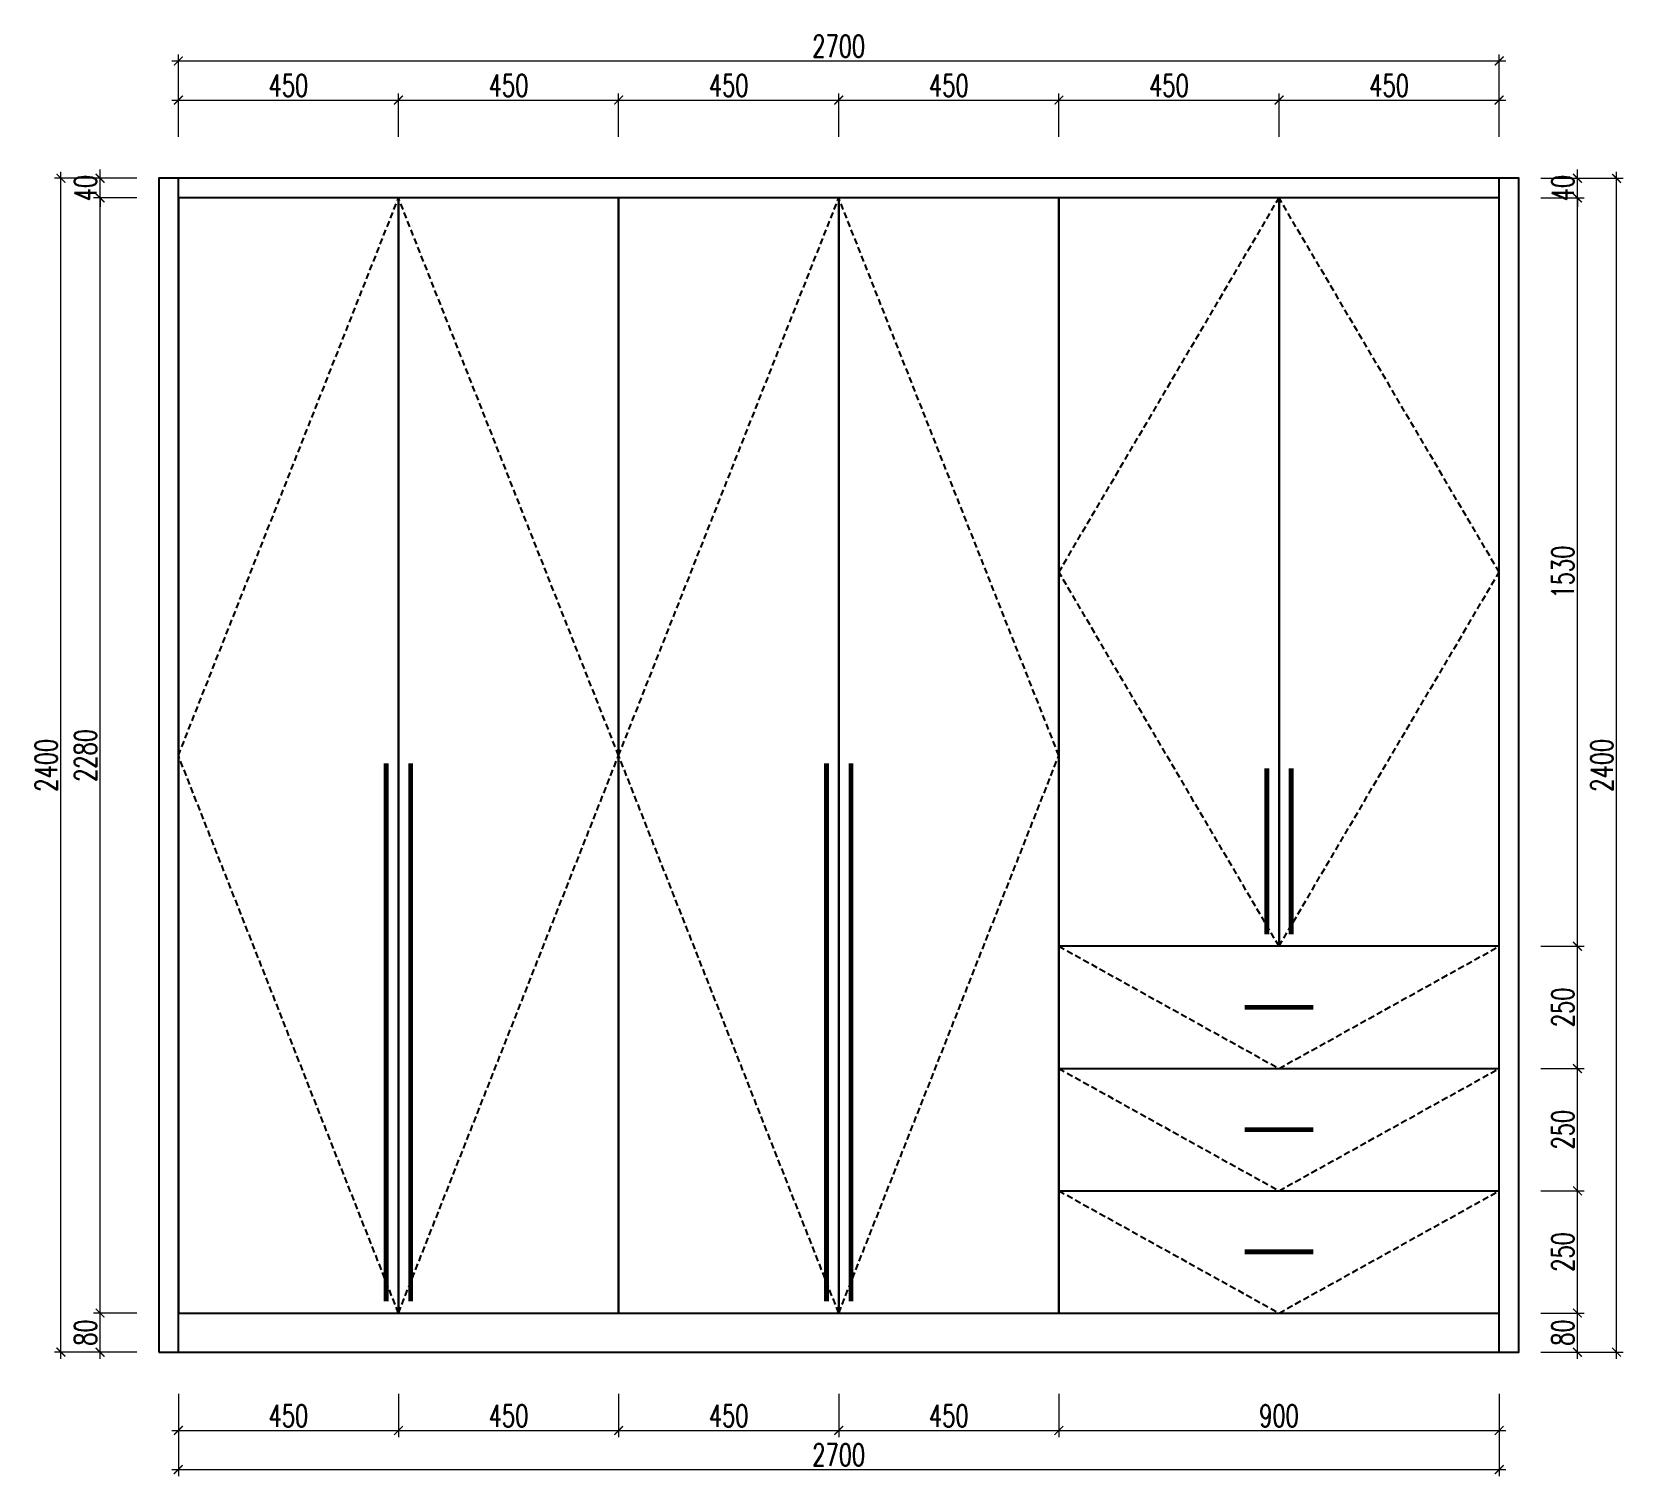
# Model space of a CAD drawing. Header units: millimetres. Extents: x 88614 to 92812, y -26267 to -19461.
# Drawn here: x 88654 to 91907, y -26267 to -23314 of the extents above; entities that cross this region are included whole.
import ezdxf

# ---------------------------------------------------------------- set-up
doc = ezdxf.new("R2010")
doc.units = ezdxf.units.MM
doc.header["$LTSCALE"] = 2
doc.linetypes.add('HIDDEN', pattern=[9.525, 6.35, -3.175])
for name, color, linetype in [('0-标注', 7, 'Continuous'), ('五金', 252, 'Continuous'), ('拉手', 252, 'Continuous'), ('文字', 255, 'Continuous'), ('柜体', 7, 'Continuous'), ('门板图层', 1, 'Continuous'), ('门板开启线', 8, 'HIDDEN'), ('门板遮罩', 7, 'Continuous')]:
    doc.layers.add(name, color=color, linetype=linetype)
doc.styles.add('DIMTEXT', font='simplex.shx', dxfattribs={"width": 0.7, "bigfont": 'gbcbig.shx'})
doc.dimstyles.new('雷神标注', dxfattribs={"dimscale": 15, "dimtxt": 3, "dimasz": 1.2, "dimexe": 0.9, "dimexo": 1, "dimgap": 0.5, "dimtad": 1, "dimdec": 0, "dimzin": 13, "dimdsep": 46, "dimtxsty": 'DIMTEXT', "dimblk1": 'ARCHTICK', "dimblk2": 'ARCHTICK', "dimsah": 1, "dimcen": 2, "dimdle": 0.9, "dimclrd": 1, "dimclre": 1, "dimclrt": 1, "dimadec": 1, "dimazin": 0, "dimtfac": 1, "dimtdec": 0, "dimtix": 1, "dimtmove": 1, "dimatfit": 3, "dimfxl": 5, "dimfxlon": 1, "dimtolj": 1, "dimtzin": 13, "dimlwd": 5, "dimlwe": 5, "dimarcsym": 0})

# ---------------------------------------------------------------- blocks, each defined once
blk = doc.blocks.new('KZK_20260514_212057', base_point=(87479.8, -25062.1))
at = {"color": 255, "const_width": 10}
blk.add_lwpolyline([(87479.8, -24511.9), (87479.8, -25612.3)], dxfattribs=at)
blk = doc.blocks.new('KZK_20260514_212109', base_point=(88344.2, -24692.7))
at = {"color": 255, "const_width": 10}
blk.add_lwpolyline([(88344.2, -24523), (88344.2, -24862.3)], dxfattribs=at)
blk = doc.blocks.new('KZK_20260514_212113', base_point=(88362, -24909.3))
at = {"color": 255, "const_width": 10}
blk.add_lwpolyline([(88291.9, -24909.3), (88432.1, -24909.3)], dxfattribs=at)
blk = doc.blocks.new('_ARCHTICK')
at = {"color": 0, "linetype": 'ByBlock', "const_width": 0.15}
blk.add_lwpolyline([(-0.5, -0.5), (0.5, 0.5)], dxfattribs=at)
blk = doc.blocks.new('*D57')
at = {"layer": '0-标注', "color": 1, "lineweight": 5, "transparency": 16777216}
for p, q in [((88953.5, -26098.5), (88953.5, -26187)), ((89403.5, -26098.5), (89403.5, -26187)), ((88940, -26173.5), (89417, -26173.5))]:
    blk.add_line(p, q, dxfattribs=at)
at = {"layer": 'Defpoints', "color": 0, "transparency": 16777216}
for p in [(88953.5, -26013.5), (89403.5, -26013.5), (89403.5, -26173.5)]:
    blk.add_point(p, dxfattribs=at)
at = {"layer": '0-标注', "color": 1, "lineweight": 5, "transparency": 16777216, "xscale": 17.99999999999999, "yscale": 17.99999999999999, "zscale": 17.99999999999999, "rotation": 180}
blk.add_blockref('_ARCHTICK', (88953.5, -26173.5), dxfattribs=at)
at = {"layer": '0-标注', "color": 1, "lineweight": 5, "transparency": 16777216, "xscale": 17.99999999999999, "yscale": 17.99999999999999, "zscale": 17.99999999999999}
blk.add_blockref('_ARCHTICK', (89403.5, -26173.5), dxfattribs=at)
at = {"layer": '0-标注', "color": 1, "transparency": 16777216, "insert": (89178.5, -26143.5), "char_height": 45, "attachment_point": 5, "style": 'DIMTEXT'}
blk.add_mtext('\\A1;450', dxfattribs=at)
blk = doc.blocks.new('*D58')
at = {"layer": '0-标注', "color": 1, "lineweight": 5, "transparency": 16777216}
for p, q in [((89403.5, -26098.5), (89403.5, -26187)), ((89853.5, -26098.5), (89853.5, -26187)), ((89390, -26173.5), (89867, -26173.5))]:
    blk.add_line(p, q, dxfattribs=at)
at = {"layer": 'Defpoints', "color": 0, "transparency": 16777216}
for p in [(89403.5, -26013.5), (89853.5, -26013.5), (89853.5, -26173.5)]:
    blk.add_point(p, dxfattribs=at)
at = {"layer": '0-标注', "color": 1, "lineweight": 5, "transparency": 16777216, "xscale": 17.99999999999999, "yscale": 17.99999999999999, "zscale": 17.99999999999999, "rotation": 180}
blk.add_blockref('_ARCHTICK', (89403.5, -26173.5), dxfattribs=at)
at = {"layer": '0-标注', "color": 1, "lineweight": 5, "transparency": 16777216, "xscale": 17.99999999999999, "yscale": 17.99999999999999, "zscale": 17.99999999999999}
blk.add_blockref('_ARCHTICK', (89853.5, -26173.5), dxfattribs=at)
at = {"layer": '0-标注', "color": 1, "transparency": 16777216, "insert": (89628.5, -26143.5), "char_height": 45, "attachment_point": 5, "style": 'DIMTEXT'}
blk.add_mtext('\\A1;450', dxfattribs=at)
blk = doc.blocks.new('*D59')
at = {"layer": '0-标注', "color": 1, "lineweight": 5, "transparency": 16777216}
for p, q in [((89853.5, -26098.5), (89853.5, -26187)), ((90303.5, -26098.5), (90303.5, -26187)), ((89840, -26173.5), (90317, -26173.5))]:
    blk.add_line(p, q, dxfattribs=at)
at = {"layer": 'Defpoints', "color": 0, "transparency": 16777216}
for p in [(89853.5, -26013.5), (90303.5, -26013.5), (90303.5, -26173.5)]:
    blk.add_point(p, dxfattribs=at)
at = {"layer": '0-标注', "color": 1, "lineweight": 5, "transparency": 16777216, "xscale": 17.99999999999999, "yscale": 17.99999999999999, "zscale": 17.99999999999999, "rotation": 180}
blk.add_blockref('_ARCHTICK', (89853.5, -26173.5), dxfattribs=at)
at = {"layer": '0-标注', "color": 1, "lineweight": 5, "transparency": 16777216, "xscale": 17.99999999999999, "yscale": 17.99999999999999, "zscale": 17.99999999999999}
blk.add_blockref('_ARCHTICK', (90303.5, -26173.5), dxfattribs=at)
at = {"layer": '0-标注', "color": 1, "transparency": 16777216, "insert": (90078.5, -26143.5), "char_height": 45, "attachment_point": 5, "style": 'DIMTEXT'}
blk.add_mtext('\\A1;450', dxfattribs=at)
blk = doc.blocks.new('*D60')
at = {"layer": '0-标注', "color": 1, "lineweight": 5, "transparency": 16777216}
for p, q in [((90303.5, -26098.5), (90303.5, -26187)), ((90753.5, -26098.5), (90753.5, -26187)), ((90290, -26173.5), (90767, -26173.5))]:
    blk.add_line(p, q, dxfattribs=at)
at = {"layer": 'Defpoints', "color": 0, "transparency": 16777216}
for p in [(90303.5, -26013.5), (90753.5, -26013.5), (90753.5, -26173.5)]:
    blk.add_point(p, dxfattribs=at)
at = {"layer": '0-标注', "color": 1, "lineweight": 5, "transparency": 16777216, "xscale": 17.99999999999999, "yscale": 17.99999999999999, "zscale": 17.99999999999999, "rotation": 180}
blk.add_blockref('_ARCHTICK', (90303.5, -26173.5), dxfattribs=at)
at = {"layer": '0-标注', "color": 1, "lineweight": 5, "transparency": 16777216, "xscale": 17.99999999999999, "yscale": 17.99999999999999, "zscale": 17.99999999999999}
blk.add_blockref('_ARCHTICK', (90753.5, -26173.5), dxfattribs=at)
at = {"layer": '0-标注', "color": 1, "transparency": 16777216, "insert": (90528.5, -26143.5), "char_height": 45, "attachment_point": 5, "style": 'DIMTEXT'}
blk.add_mtext('\\A1;450', dxfattribs=at)
blk = doc.blocks.new('*D61')
at = {"layer": '0-标注', "color": 1, "lineweight": 5, "transparency": 16777216}
for p, q in [((90753.5, -26098.5), (90753.5, -26187)), ((91653.5, -26098.5), (91653.5, -26187)), ((90740, -26173.5), (91667, -26173.5))]:
    blk.add_line(p, q, dxfattribs=at)
at = {"layer": 'Defpoints', "color": 0, "transparency": 16777216}
for p in [(90753.5, -26013.5), (91653.5, -26013.5), (91653.5, -26173.5)]:
    blk.add_point(p, dxfattribs=at)
at = {"layer": '0-标注', "color": 1, "lineweight": 5, "transparency": 16777216, "xscale": 17.99999999999999, "yscale": 17.99999999999999, "zscale": 17.99999999999999, "rotation": 180}
blk.add_blockref('_ARCHTICK', (90753.5, -26173.5), dxfattribs=at)
at = {"layer": '0-标注', "color": 1, "lineweight": 5, "transparency": 16777216, "xscale": 17.99999999999999, "yscale": 17.99999999999999, "zscale": 17.99999999999999}
blk.add_blockref('_ARCHTICK', (91653.5, -26173.5), dxfattribs=at)
at = {"layer": '0-标注', "color": 1, "transparency": 16777216, "insert": (91203.5, -26143.5), "char_height": 45, "attachment_point": 5, "style": 'DIMTEXT'}
blk.add_mtext('\\A1;900', dxfattribs=at)
blk = doc.blocks.new('*D62')
at = {"layer": '0-标注', "color": 1, "lineweight": 5, "transparency": 16777216}
for p, q in [((88953.5, -26178.5), (88953.5, -26267)), ((91653.5, -26178.5), (91653.5, -26267)), ((88940, -26253.5), (91667, -26253.5))]:
    blk.add_line(p, q, dxfattribs=at)
at = {"layer": 'Defpoints', "color": 0, "transparency": 16777216}
for p in [(88953.5, -26013.5), (91653.5, -26013.5), (91653.5, -26253.5)]:
    blk.add_point(p, dxfattribs=at)
at = {"layer": '0-标注', "color": 1, "lineweight": 5, "transparency": 16777216, "xscale": 17.99999999999999, "yscale": 17.99999999999999, "zscale": 17.99999999999999, "rotation": 180}
blk.add_blockref('_ARCHTICK', (88953.5, -26253.5), dxfattribs=at)
at = {"layer": '0-标注', "color": 1, "lineweight": 5, "transparency": 16777216, "xscale": 17.99999999999999, "yscale": 17.99999999999999, "zscale": 17.99999999999999}
blk.add_blockref('_ARCHTICK', (91653.5, -26253.5), dxfattribs=at)
at = {"layer": '0-标注', "color": 1, "transparency": 16777216, "insert": (90303.5, -26223.5), "char_height": 45, "attachment_point": 5, "style": 'DIMTEXT'}
blk.add_mtext('\\A1;2700', dxfattribs=at)
blk = doc.blocks.new('*D63')
at = {"layer": '0-标注', "color": 1, "lineweight": 5, "transparency": 16777216}
for p, q in [((88793.5, -26027), (88793.5, -25920)), ((88868.5, -25933.5), (88780, -25933.5)), ((88868.5, -26013.5), (88780, -26013.5))]:
    blk.add_line(p, q, dxfattribs=at)
at = {"layer": 'Defpoints', "color": 0, "transparency": 16777216}
for p in [(88793.5, -25933.5), (88953.5, -25933.5), (88953.5, -26013.5)]:
    blk.add_point(p, dxfattribs=at)
at = {"layer": '0-标注', "color": 1, "lineweight": 5, "transparency": 16777216, "xscale": 17.99999999999999, "yscale": 17.99999999999999, "zscale": 17.99999999999999}
for p, rotation in [((88793.5, -25933.5), 90), ((88793.5, -26013.5), 270)]:
    blk.add_blockref('_ARCHTICK', p, dxfattribs=dict(at, rotation=rotation))
at = {"layer": '0-标注', "color": 1, "transparency": 16777216, "insert": (88763.5, -25973.5), "char_height": 45, "attachment_point": 5, "rotation": 90, "style": 'DIMTEXT'}
blk.add_mtext('\\A1;80', dxfattribs=at)
blk = doc.blocks.new('*D64')
at = {"layer": '0-标注', "color": 1, "lineweight": 5, "transparency": 16777216}
for p, q in [((88793.5, -25947), (88793.5, -23640)), ((88868.5, -23653.5), (88780, -23653.5)), ((88868.5, -25933.5), (88780, -25933.5))]:
    blk.add_line(p, q, dxfattribs=at)
at = {"layer": 'Defpoints', "color": 0, "transparency": 16777216}
for p in [(88793.5, -23653.5), (88953.5, -23653.5), (88953.5, -25933.5)]:
    blk.add_point(p, dxfattribs=at)
at = {"layer": '0-标注', "color": 1, "lineweight": 5, "transparency": 16777216, "xscale": 17.99999999999999, "yscale": 17.99999999999999, "zscale": 17.99999999999999}
for p, rotation in [((88793.5, -23653.5), 90), ((88793.5, -25933.5), 270)]:
    blk.add_blockref('_ARCHTICK', p, dxfattribs=dict(at, rotation=rotation))
at = {"layer": '0-标注', "color": 1, "transparency": 16777216, "insert": (88763.5, -24793.5), "char_height": 45, "attachment_point": 5, "rotation": 90, "style": 'DIMTEXT'}
blk.add_mtext('\\A1;2280', dxfattribs=at)
blk = doc.blocks.new('*D65')
at = {"layer": '0-标注', "color": 1, "lineweight": 5, "transparency": 16777216}
for p, q in [((88868.5, -23613.5), (88780, -23613.5)), ((88793.5, -23613.5), (88793.5, -23595.5)), ((88793.5, -23653.5), (88793.5, -23613.5)), ((88868.5, -23653.5), (88780, -23653.5)), ((88793.5, -23653.5), (88793.5, -23671.5))]:
    blk.add_line(p, q, dxfattribs=at)
at = {"layer": 'Defpoints', "color": 0, "transparency": 16777216}
for p in [(88793.5, -23613.5), (88953.5, -23613.5), (88953.5, -23653.5)]:
    blk.add_point(p, dxfattribs=at)
at = {"layer": '0-标注', "color": 1, "lineweight": 5, "transparency": 16777216, "xscale": 17.99999999999999, "yscale": 17.99999999999999, "zscale": 17.99999999999999}
for p, rotation in [((88793.5, -23613.5), 270), ((88793.5, -23653.5), 90)]:
    blk.add_blockref('_ARCHTICK', p, dxfattribs=dict(at, rotation=rotation))
at = {"layer": '0-标注', "color": 1, "transparency": 16777216, "insert": (88763.5, -23633.5), "char_height": 45, "attachment_point": 5, "rotation": 90, "style": 'DIMTEXT'}
blk.add_mtext('\\A1;40', dxfattribs=at)
blk = doc.blocks.new('*D66')
at = {"layer": '0-标注', "color": 1, "lineweight": 5, "transparency": 16777216}
for p, q in [((88788.5, -23613.5), (88700, -23613.5)), ((88713.5, -26027), (88713.5, -23600)), ((88788.5, -26013.5), (88700, -26013.5))]:
    blk.add_line(p, q, dxfattribs=at)
at = {"layer": 'Defpoints', "color": 0, "transparency": 16777216}
for p in [(88713.5, -23613.5), (88953.5, -23613.5), (88953.5, -26013.5)]:
    blk.add_point(p, dxfattribs=at)
at = {"layer": '0-标注', "color": 1, "lineweight": 5, "transparency": 16777216, "xscale": 17.99999999999999, "yscale": 17.99999999999999, "zscale": 17.99999999999999}
for p, rotation in [((88713.5, -23613.5), 90), ((88713.5, -26013.5), 270)]:
    blk.add_blockref('_ARCHTICK', p, dxfattribs=dict(at, rotation=rotation))
at = {"layer": '0-标注', "color": 1, "transparency": 16777216, "insert": (88683.5, -24813.5), "char_height": 45, "attachment_point": 5, "rotation": 90, "style": 'DIMTEXT'}
blk.add_mtext('\\A1;2400', dxfattribs=at)
blk = doc.blocks.new('*D67')
at = {"layer": '0-标注', "color": 1, "lineweight": 5, "transparency": 16777216}
for p, q in [((88940, -23453.5), (89417, -23453.5)), ((88953.5, -23528.5), (88953.5, -23440)), ((89403.5, -23528.5), (89403.5, -23440))]:
    blk.add_line(p, q, dxfattribs=at)
at = {"layer": 'Defpoints', "color": 0, "transparency": 16777216}
for p in [(89403.5, -23453.5), (88953.5, -23613.5), (89403.5, -23613.5)]:
    blk.add_point(p, dxfattribs=at)
at = {"layer": '0-标注', "color": 1, "lineweight": 5, "transparency": 16777216, "xscale": 17.99999999999999, "yscale": 17.99999999999999, "zscale": 17.99999999999999, "rotation": 180}
blk.add_blockref('_ARCHTICK', (88953.5, -23453.5), dxfattribs=at)
at = {"layer": '0-标注', "color": 1, "lineweight": 5, "transparency": 16777216, "xscale": 17.99999999999999, "yscale": 17.99999999999999, "zscale": 17.99999999999999}
blk.add_blockref('_ARCHTICK', (89403.5, -23453.5), dxfattribs=at)
at = {"layer": '0-标注', "color": 1, "transparency": 16777216, "insert": (89178.5, -23423.5), "char_height": 45, "attachment_point": 5, "style": 'DIMTEXT'}
blk.add_mtext('\\A1;450', dxfattribs=at)
blk = doc.blocks.new('*D68')
at = {"layer": '0-标注', "color": 1, "lineweight": 5, "transparency": 16777216}
for p, q in [((89390, -23453.5), (89867, -23453.5)), ((89403.5, -23528.5), (89403.5, -23440)), ((89853.5, -23528.5), (89853.5, -23440))]:
    blk.add_line(p, q, dxfattribs=at)
at = {"layer": 'Defpoints', "color": 0, "transparency": 16777216}
for p in [(89853.5, -23453.5), (89403.5, -23613.5), (89853.5, -23613.5)]:
    blk.add_point(p, dxfattribs=at)
at = {"layer": '0-标注', "color": 1, "lineweight": 5, "transparency": 16777216, "xscale": 17.99999999999999, "yscale": 17.99999999999999, "zscale": 17.99999999999999, "rotation": 180}
blk.add_blockref('_ARCHTICK', (89403.5, -23453.5), dxfattribs=at)
at = {"layer": '0-标注', "color": 1, "lineweight": 5, "transparency": 16777216, "xscale": 17.99999999999999, "yscale": 17.99999999999999, "zscale": 17.99999999999999}
blk.add_blockref('_ARCHTICK', (89853.5, -23453.5), dxfattribs=at)
at = {"layer": '0-标注', "color": 1, "transparency": 16777216, "insert": (89628.5, -23423.5), "char_height": 45, "attachment_point": 5, "style": 'DIMTEXT'}
blk.add_mtext('\\A1;450', dxfattribs=at)
blk = doc.blocks.new('*D69')
at = {"layer": '0-标注', "color": 1, "lineweight": 5, "transparency": 16777216}
for p, q in [((89840, -23453.5), (90317, -23453.5)), ((89853.5, -23528.5), (89853.5, -23440)), ((90303.5, -23528.5), (90303.5, -23440))]:
    blk.add_line(p, q, dxfattribs=at)
at = {"layer": 'Defpoints', "color": 0, "transparency": 16777216}
for p in [(90303.5, -23453.5), (89853.5, -23613.5), (90303.5, -23613.5)]:
    blk.add_point(p, dxfattribs=at)
at = {"layer": '0-标注', "color": 1, "lineweight": 5, "transparency": 16777216, "xscale": 17.99999999999999, "yscale": 17.99999999999999, "zscale": 17.99999999999999, "rotation": 180}
blk.add_blockref('_ARCHTICK', (89853.5, -23453.5), dxfattribs=at)
at = {"layer": '0-标注', "color": 1, "lineweight": 5, "transparency": 16777216, "xscale": 17.99999999999999, "yscale": 17.99999999999999, "zscale": 17.99999999999999}
blk.add_blockref('_ARCHTICK', (90303.5, -23453.5), dxfattribs=at)
at = {"layer": '0-标注', "color": 1, "transparency": 16777216, "insert": (90078.5, -23423.5), "char_height": 45, "attachment_point": 5, "style": 'DIMTEXT'}
blk.add_mtext('\\A1;450', dxfattribs=at)
blk = doc.blocks.new('*D70')
at = {"layer": '0-标注', "color": 1, "lineweight": 5, "transparency": 16777216}
for p, q in [((90290, -23453.5), (90767, -23453.5)), ((90303.5, -23528.5), (90303.5, -23440)), ((90753.5, -23528.5), (90753.5, -23440))]:
    blk.add_line(p, q, dxfattribs=at)
at = {"layer": 'Defpoints', "color": 0, "transparency": 16777216}
for p in [(90753.5, -23453.5), (90303.5, -23613.5), (90753.5, -23613.5)]:
    blk.add_point(p, dxfattribs=at)
at = {"layer": '0-标注', "color": 1, "lineweight": 5, "transparency": 16777216, "xscale": 17.99999999999999, "yscale": 17.99999999999999, "zscale": 17.99999999999999, "rotation": 180}
blk.add_blockref('_ARCHTICK', (90303.5, -23453.5), dxfattribs=at)
at = {"layer": '0-标注', "color": 1, "lineweight": 5, "transparency": 16777216, "xscale": 17.99999999999999, "yscale": 17.99999999999999, "zscale": 17.99999999999999}
blk.add_blockref('_ARCHTICK', (90753.5, -23453.5), dxfattribs=at)
at = {"layer": '0-标注', "color": 1, "transparency": 16777216, "insert": (90528.5, -23423.5), "char_height": 45, "attachment_point": 5, "style": 'DIMTEXT'}
blk.add_mtext('\\A1;450', dxfattribs=at)
blk = doc.blocks.new('*D71')
at = {"layer": '0-标注', "color": 1, "lineweight": 5, "transparency": 16777216}
for p, q in [((90740, -23453.5), (91217, -23453.5)), ((90753.5, -23528.5), (90753.5, -23440)), ((91203.5, -23528.5), (91203.5, -23440))]:
    blk.add_line(p, q, dxfattribs=at)
at = {"layer": 'Defpoints', "color": 0, "transparency": 16777216}
for p in [(91203.5, -23453.5), (90753.5, -23613.5), (91203.5, -23613.5)]:
    blk.add_point(p, dxfattribs=at)
at = {"layer": '0-标注', "color": 1, "lineweight": 5, "transparency": 16777216, "xscale": 17.99999999999999, "yscale": 17.99999999999999, "zscale": 17.99999999999999, "rotation": 180}
blk.add_blockref('_ARCHTICK', (90753.5, -23453.5), dxfattribs=at)
at = {"layer": '0-标注', "color": 1, "lineweight": 5, "transparency": 16777216, "xscale": 17.99999999999999, "yscale": 17.99999999999999, "zscale": 17.99999999999999}
blk.add_blockref('_ARCHTICK', (91203.5, -23453.5), dxfattribs=at)
at = {"layer": '0-标注', "color": 1, "transparency": 16777216, "insert": (90978.5, -23423.5), "char_height": 45, "attachment_point": 5, "style": 'DIMTEXT'}
blk.add_mtext('\\A1;450', dxfattribs=at)
blk = doc.blocks.new('*D72')
at = {"layer": '0-标注', "color": 1, "lineweight": 5, "transparency": 16777216}
for p, q in [((91190, -23453.5), (91667, -23453.5)), ((91203.5, -23528.5), (91203.5, -23440)), ((91653.5, -23528.5), (91653.5, -23440))]:
    blk.add_line(p, q, dxfattribs=at)
at = {"layer": 'Defpoints', "color": 0, "transparency": 16777216}
for p in [(91653.5, -23453.5), (91203.5, -23613.5), (91653.5, -23613.5)]:
    blk.add_point(p, dxfattribs=at)
at = {"layer": '0-标注', "color": 1, "lineweight": 5, "transparency": 16777216, "xscale": 17.99999999999999, "yscale": 17.99999999999999, "zscale": 17.99999999999999, "rotation": 180}
blk.add_blockref('_ARCHTICK', (91203.5, -23453.5), dxfattribs=at)
at = {"layer": '0-标注', "color": 1, "lineweight": 5, "transparency": 16777216, "xscale": 17.99999999999999, "yscale": 17.99999999999999, "zscale": 17.99999999999999}
blk.add_blockref('_ARCHTICK', (91653.5, -23453.5), dxfattribs=at)
at = {"layer": '0-标注', "color": 1, "transparency": 16777216, "insert": (91428.5, -23423.5), "char_height": 45, "attachment_point": 5, "style": 'DIMTEXT'}
blk.add_mtext('\\A1;450', dxfattribs=at)
blk = doc.blocks.new('*D73')
at = {"layer": '0-标注', "color": 1, "lineweight": 5, "transparency": 16777216}
for p, q in [((88940, -23373.5), (91667, -23373.5)), ((88953.5, -23448.5), (88953.5, -23360)), ((91653.5, -23448.5), (91653.5, -23360))]:
    blk.add_line(p, q, dxfattribs=at)
at = {"layer": 'Defpoints', "color": 0, "transparency": 16777216}
for p in [(91653.5, -23373.5), (88953.5, -23613.5), (91653.5, -23613.5)]:
    blk.add_point(p, dxfattribs=at)
at = {"layer": '0-标注', "color": 1, "lineweight": 5, "transparency": 16777216, "xscale": 17.99999999999999, "yscale": 17.99999999999999, "zscale": 17.99999999999999, "rotation": 180}
blk.add_blockref('_ARCHTICK', (88953.5, -23373.5), dxfattribs=at)
at = {"layer": '0-标注', "color": 1, "lineweight": 5, "transparency": 16777216, "xscale": 17.99999999999999, "yscale": 17.99999999999999, "zscale": 17.99999999999999}
blk.add_blockref('_ARCHTICK', (91653.5, -23373.5), dxfattribs=at)
at = {"layer": '0-标注', "color": 1, "transparency": 16777216, "insert": (90303.5, -23343.5), "char_height": 45, "attachment_point": 5, "style": 'DIMTEXT'}
blk.add_mtext('\\A1;2700', dxfattribs=at)
blk = doc.blocks.new('*D74')
at = {"layer": '0-标注', "color": 1, "lineweight": 5, "transparency": 16777216}
for p, q in [((91813.5, -26027), (91813.5, -25920)), ((91738.5, -25933.5), (91827, -25933.5)), ((91738.5, -26013.5), (91827, -26013.5))]:
    blk.add_line(p, q, dxfattribs=at)
at = {"layer": 'Defpoints', "color": 0, "transparency": 16777216}
for p in [(91653.5, -25933.5), (91813.5, -25933.5), (91653.5, -26013.5)]:
    blk.add_point(p, dxfattribs=at)
at = {"layer": '0-标注', "color": 1, "lineweight": 5, "transparency": 16777216, "xscale": 17.99999999999999, "yscale": 17.99999999999999, "zscale": 17.99999999999999}
for p, rotation in [((91813.5, -25933.5), 90), ((91813.5, -26013.5), 270)]:
    blk.add_blockref('_ARCHTICK', p, dxfattribs=dict(at, rotation=rotation))
at = {"layer": '0-标注', "color": 1, "transparency": 16777216, "insert": (91783.5, -25973.5), "char_height": 45, "attachment_point": 5, "rotation": 90, "style": 'DIMTEXT'}
blk.add_mtext('\\A1;80', dxfattribs=at)
blk = doc.blocks.new('*D75')
at = {"layer": '0-标注', "color": 1, "lineweight": 5, "transparency": 16777216}
for p, q in [((91738.5, -25683.5), (91827, -25683.5)), ((91813.5, -25947), (91813.5, -25670)), ((91738.5, -25933.5), (91827, -25933.5))]:
    blk.add_line(p, q, dxfattribs=at)
at = {"layer": 'Defpoints', "color": 0, "transparency": 16777216}
for p in [(91653.5, -25683.5), (91813.5, -25683.5), (91653.5, -25933.5)]:
    blk.add_point(p, dxfattribs=at)
at = {"layer": '0-标注', "color": 1, "lineweight": 5, "transparency": 16777216, "xscale": 17.99999999999999, "yscale": 17.99999999999999, "zscale": 17.99999999999999}
for p, rotation in [((91813.5, -25683.5), 90), ((91813.5, -25933.5), 270)]:
    blk.add_blockref('_ARCHTICK', p, dxfattribs=dict(at, rotation=rotation))
at = {"layer": '0-标注', "color": 1, "transparency": 16777216, "insert": (91783.5, -25808.5), "char_height": 45, "attachment_point": 5, "rotation": 90, "style": 'DIMTEXT'}
blk.add_mtext('\\A1;250', dxfattribs=at)
blk = doc.blocks.new('*D76')
at = {"layer": '0-标注', "color": 1, "lineweight": 5, "transparency": 16777216}
for p, q in [((91738.5, -25433.5), (91827, -25433.5)), ((91813.5, -25697), (91813.5, -25420)), ((91738.5, -25683.5), (91827, -25683.5))]:
    blk.add_line(p, q, dxfattribs=at)
at = {"layer": 'Defpoints', "color": 0, "transparency": 16777216}
for p in [(91653.5, -25433.5), (91813.5, -25433.5), (91653.5, -25683.5)]:
    blk.add_point(p, dxfattribs=at)
at = {"layer": '0-标注', "color": 1, "lineweight": 5, "transparency": 16777216, "xscale": 17.99999999999999, "yscale": 17.99999999999999, "zscale": 17.99999999999999}
for p, rotation in [((91813.5, -25433.5), 90), ((91813.5, -25683.5), 270)]:
    blk.add_blockref('_ARCHTICK', p, dxfattribs=dict(at, rotation=rotation))
at = {"layer": '0-标注', "color": 1, "transparency": 16777216, "insert": (91783.5, -25558.5), "char_height": 45, "attachment_point": 5, "rotation": 90, "style": 'DIMTEXT'}
blk.add_mtext('\\A1;250', dxfattribs=at)
blk = doc.blocks.new('*D77')
at = {"layer": '0-标注', "color": 1, "lineweight": 5, "transparency": 16777216}
for p, q in [((91813.5, -25447), (91813.5, -25170)), ((91738.5, -25183.5), (91827, -25183.5)), ((91738.5, -25433.5), (91827, -25433.5))]:
    blk.add_line(p, q, dxfattribs=at)
at = {"layer": 'Defpoints', "color": 0, "transparency": 16777216}
for p in [(91653.5, -25183.5), (91813.5, -25183.5), (91653.5, -25433.5)]:
    blk.add_point(p, dxfattribs=at)
at = {"layer": '0-标注', "color": 1, "lineweight": 5, "transparency": 16777216, "xscale": 17.99999999999999, "yscale": 17.99999999999999, "zscale": 17.99999999999999}
for p, rotation in [((91813.5, -25183.5), 90), ((91813.5, -25433.5), 270)]:
    blk.add_blockref('_ARCHTICK', p, dxfattribs=dict(at, rotation=rotation))
at = {"layer": '0-标注', "color": 1, "transparency": 16777216, "insert": (91783.5, -25308.5), "char_height": 45, "attachment_point": 5, "rotation": 90, "style": 'DIMTEXT'}
blk.add_mtext('\\A1;250', dxfattribs=at)
blk = doc.blocks.new('*D78')
at = {"layer": '0-标注', "color": 1, "lineweight": 5, "transparency": 16777216}
for p, q in [((91813.5, -25197), (91813.5, -23640)), ((91738.5, -23653.5), (91827, -23653.5)), ((91738.5, -25183.5), (91827, -25183.5))]:
    blk.add_line(p, q, dxfattribs=at)
at = {"layer": 'Defpoints', "color": 0, "transparency": 16777216}
for p in [(91653.5, -23653.5), (91813.5, -23653.5), (91653.5, -25183.5)]:
    blk.add_point(p, dxfattribs=at)
at = {"layer": '0-标注', "color": 1, "lineweight": 5, "transparency": 16777216, "xscale": 17.99999999999999, "yscale": 17.99999999999999, "zscale": 17.99999999999999}
for p, rotation in [((91813.5, -23653.5), 90), ((91813.5, -25183.5), 270)]:
    blk.add_blockref('_ARCHTICK', p, dxfattribs=dict(at, rotation=rotation))
at = {"layer": '0-标注', "color": 1, "transparency": 16777216, "insert": (91783.5, -24418.5), "char_height": 45, "attachment_point": 5, "rotation": 90, "style": 'DIMTEXT'}
blk.add_mtext('\\A1;1530', dxfattribs=at)
blk = doc.blocks.new('*D79')
at = {"layer": '0-标注', "color": 1, "lineweight": 5, "transparency": 16777216}
for p, q in [((91738.5, -23613.5), (91827, -23613.5)), ((91813.5, -23613.5), (91813.5, -23595.5)), ((91813.5, -23653.5), (91813.5, -23613.5)), ((91738.5, -23653.5), (91827, -23653.5)), ((91813.5, -23653.5), (91813.5, -23671.5))]:
    blk.add_line(p, q, dxfattribs=at)
at = {"layer": 'Defpoints', "color": 0, "transparency": 16777216}
for p in [(91653.5, -23613.5), (91813.5, -23613.5), (91653.5, -23653.5)]:
    blk.add_point(p, dxfattribs=at)
at = {"layer": '0-标注', "color": 1, "lineweight": 5, "transparency": 16777216, "xscale": 17.99999999999999, "yscale": 17.99999999999999, "zscale": 17.99999999999999}
for p, rotation in [((91813.5, -23613.5), 270), ((91813.5, -23653.5), 90)]:
    blk.add_blockref('_ARCHTICK', p, dxfattribs=dict(at, rotation=rotation))
at = {"layer": '0-标注', "color": 1, "transparency": 16777216, "insert": (91783.5, -23633.5), "char_height": 45, "attachment_point": 5, "rotation": 90, "style": 'DIMTEXT'}
blk.add_mtext('\\A1;40', dxfattribs=at)
blk = doc.blocks.new('*D80')
at = {"layer": '0-标注', "color": 1, "lineweight": 5, "transparency": 16777216}
for p, q in [((91818.5, -23613.5), (91907, -23613.5)), ((91893.5, -26027), (91893.5, -23600)), ((91818.5, -26013.5), (91907, -26013.5))]:
    blk.add_line(p, q, dxfattribs=at)
at = {"layer": 'Defpoints', "color": 0, "transparency": 16777216}
for p in [(91653.5, -23613.5), (91893.5, -23613.5), (91653.5, -26013.5)]:
    blk.add_point(p, dxfattribs=at)
at = {"layer": '0-标注', "color": 1, "lineweight": 5, "transparency": 16777216, "xscale": 17.99999999999999, "yscale": 17.99999999999999, "zscale": 17.99999999999999}
for p, rotation in [((91893.5, -23613.5), 90), ((91893.5, -26013.5), 270)]:
    blk.add_blockref('_ARCHTICK', p, dxfattribs=dict(at, rotation=rotation))
at = {"layer": '0-标注', "color": 1, "transparency": 16777216, "insert": (91863.5, -24813.5), "char_height": 45, "attachment_point": 5, "rotation": 90, "style": 'DIMTEXT'}
blk.add_mtext('\\A1;2400', dxfattribs=at)

msp = doc.modelspace()

# ---------------------------------------------------------------- linework, layer by layer
at = {"layer": '文字'}
msp.add_lwpolyline([(88913.5, -26013.5), (91693.5, -26013.5), (91693.5, -23613.5), (88913.5, -23613.5)], close=True, dxfattribs=at)
at = {"layer": '柜体'}
for p, q in [((88953.5, -26013.5), (88953.5, -23613.5)), ((91653.5, -26013.5), (91653.5, -23613.5)), ((88953.5, -23653.5), (91653.5, -23653.5)), ((90753.5, -25183.5), (91653.5, -25183.5)), ((88953.5, -25933.5), (91653.5, -25933.5))]:
    msp.add_line(p, q, dxfattribs=at)

# ---------------------------------------------------------------- dimensions: what is measured, and where the dimension line sits
at = {"layer": '0-标注'}
for p1, p2, distance, picture, middle in [((88953.5, -23613.5), (91653.5, -23613.5), 240, '*D73', (90303.5, -23343.5)), ((88953.5, -23613.5), (89403.5, -23613.5), 160, '*D67', (89178.5, -23423.5)), ((89403.5, -23613.5), (89853.5, -23613.5), 160, '*D68', (89628.5, -23423.5)), ((89853.5, -23613.5), (90303.5, -23613.5), 160, '*D69', (90078.5, -23423.5)), ((90303.5, -23613.5), (90753.5, -23613.5), 160, '*D70', (90528.5, -23423.5)), ((90753.5, -23613.5), (91203.5, -23613.5), 160, '*D71', (90978.5, -23423.5)), ((91203.5, -23613.5), (91653.5, -23613.5), 160, '*D72', (91428.5, -23423.5)), ((88953.5, -26013.5), (89403.5, -26013.5), -160, '*D57', (89178.5, -26143.5)), ((88953.5, -26013.5), (91653.5, -26013.5), -240, '*D62', (90303.5, -26223.5)), ((89403.5, -26013.5), (89853.5, -26013.5), -160, '*D58', (89628.5, -26143.5)), ((89853.5, -26013.5), (90303.5, -26013.5), -160, '*D59', (90078.5, -26143.5)), ((90303.5, -26013.5), (90753.5, -26013.5), -160, '*D60', (90528.5, -26143.5)), ((90753.5, -26013.5), (91653.5, -26013.5), -160, '*D61', (91203.5, -26143.5))]:
    dim = msp.add_aligned_dim(p1=p1, p2=p2, distance=distance, dimstyle='雷神标注', dxfattribs=at)
    dim.commit()
    dim.dimension.update_dxf_attribs({"geometry": picture, "text_midpoint": middle})

# ---------------------------------------------------------------- next in the draw order: wipeouts: each hides what was drawn before it
msp.add_wipeout([(88953.5, -25933.5), (89403.5, -25933.5), (89403.5, -23653.5), (88953.5, -23653.5)]).dxf.layer = '门板遮罩'

# ---------------------------------------------------------------- next in the draw order: linework, layer by layer
at = {"layer": '门板图层'}
msp.add_lwpolyline([(88953.5, -25933.5), (89403.5, -25933.5), (89403.5, -23653.5), (88953.5, -23653.5)], close=True, dxfattribs=at)
at = {"layer": '门板开启线'}
msp.add_lwpolyline([(89403.5, -25933.5), (88953.5, -24793.5), (89403.5, -23653.5)], dxfattribs=at)

# ---------------------------------------------------------------- next in the draw order: block references
at = {"layer": '五金', "rotation": 180}
msp.add_blockref('KZK_20260514_212057', (89378.5, -25359.5), dxfattribs=at)

# ---------------------------------------------------------------- next in the draw order: dimensions: what is measured, and where the dimension line sits
at = {"layer": '0-标注'}
for p1, p2, distance, picture, middle in [((88953.5, -26013.5), (88953.5, -23613.5), 240, '*D66', (88683.5, -24813.5)), ((88953.5, -23653.5), (88953.5, -23613.5), 160, '*D65', (88763.5, -23633.5)), ((88953.5, -25933.5), (88953.5, -23653.5), 160, '*D64', (88763.5, -24793.5)), ((88953.5, -26013.5), (88953.5, -25933.5), 160, '*D63', (88763.5, -25973.5))]:
    dim = msp.add_aligned_dim(p1=p1, p2=p2, distance=distance, dimstyle='雷神标注', dxfattribs=at)
    dim.commit()
    dim.dimension.update_dxf_attribs({"geometry": picture, "text_midpoint": middle})

# ---------------------------------------------------------------- next in the draw order: wipeouts: each hides what was drawn before it
msp.add_wipeout([(89403.5, -25933.5), (89853.5, -25933.5), (89853.5, -23653.5), (89403.5, -23653.5)]).dxf.layer = '门板遮罩'

# ---------------------------------------------------------------- next in the draw order: linework, layer by layer
at = {"layer": '门板图层'}
msp.add_lwpolyline([(89403.5, -25933.5), (89853.5, -25933.5), (89853.5, -23653.5), (89403.5, -23653.5)], close=True, dxfattribs=at)
at = {"layer": '门板开启线'}
msp.add_lwpolyline([(89403.5, -25933.5), (89853.5, -24793.5), (89403.5, -23653.5)], dxfattribs=at)

# ---------------------------------------------------------------- next in the draw order: block references
at = {"layer": '五金', "xscale": -1, "rotation": 180}
msp.add_blockref('KZK_20260514_212057', (89428.5, -25359.5), dxfattribs=at)

# ---------------------------------------------------------------- next in the draw order: wipeouts: each hides what was drawn before it
msp.add_wipeout([(89853.5, -25933.5), (90303.5, -25933.5), (90303.5, -23653.5), (89853.5, -23653.5)]).dxf.layer = '门板遮罩'

# ---------------------------------------------------------------- next in the draw order: linework, layer by layer
at = {"layer": '门板图层'}
msp.add_lwpolyline([(89853.5, -25933.5), (90303.5, -25933.5), (90303.5, -23653.5), (89853.5, -23653.5)], close=True, dxfattribs=at)
at = {"layer": '门板开启线'}
msp.add_lwpolyline([(90303.5, -25933.5), (89853.5, -24793.5), (90303.5, -23653.5)], dxfattribs=at)

# ---------------------------------------------------------------- next in the draw order: block references
at = {"layer": '五金', "rotation": 180}
msp.add_blockref('KZK_20260514_212057', (90278.5, -25359.5), dxfattribs=at)

# ---------------------------------------------------------------- next in the draw order: wipeouts: each hides what was drawn before it
msp.add_wipeout([(90303.5, -25933.5), (90753.5, -25933.5), (90753.5, -23653.5), (90303.5, -23653.5)]).dxf.layer = '门板遮罩'

# ---------------------------------------------------------------- next in the draw order: linework, layer by layer
at = {"layer": '门板图层'}
msp.add_lwpolyline([(90303.5, -25933.5), (90753.5, -25933.5), (90753.5, -23653.5), (90303.5, -23653.5)], close=True, dxfattribs=at)
at = {"layer": '门板开启线'}
msp.add_lwpolyline([(90303.5, -25933.5), (90753.5, -24793.5), (90303.5, -23653.5)], dxfattribs=at)

# ---------------------------------------------------------------- next in the draw order: block references
at = {"layer": '五金', "xscale": -1, "rotation": 180}
msp.add_blockref('KZK_20260514_212057', (90328.5, -25359.5), dxfattribs=at)

# ---------------------------------------------------------------- next in the draw order: wipeouts: each hides what was drawn before it
for points in [[(90753.5, -25183.5), (91203.5, -25183.5), (91203.5, -23653.5), (90753.5, -23653.5)], [(90753.5, -25933.5), (91653.5, -25933.5), (91653.5, -25683.5), (90753.5, -25683.5)]]:
    msp.add_wipeout(points).dxf.layer = '门板遮罩'

# ---------------------------------------------------------------- next in the draw order: linework, layer by layer
at = {"layer": '门板图层'}
for points in [[(90753.5, -25183.5), (91203.5, -25183.5), (91203.5, -23653.5), (90753.5, -23653.5)], [(90753.5, -25933.5), (91653.5, -25933.5), (91653.5, -25683.5), (90753.5, -25683.5)]]:
    msp.add_lwpolyline(points, close=True, dxfattribs=at)
at = {"layer": '门板开启线'}
for points in [[(91203.5, -25183.5), (90753.5, -24418.5), (91203.5, -23653.5)], [(90753.5, -25683.5), (91203.5, -25933.5), (91653.5, -25683.5)]]:
    msp.add_lwpolyline(points, dxfattribs=at)

# ---------------------------------------------------------------- next in the draw order: block references
at = {"layer": '五金', "rotation": 180}
msp.add_blockref('KZK_20260514_212109', (91178.5, -24989.5), dxfattribs=at)
at = {"layer": '拉手'}
msp.add_blockref('KZK_20260514_212113', (91203.5, -25808.5), dxfattribs=at)

# ---------------------------------------------------------------- next in the draw order: dimensions: what is measured, and where the dimension line sits
at = {"layer": '0-标注'}
dim = msp.add_aligned_dim(p1=(91653.5, -26013.5), p2=(91653.5, -25933.5), distance=-160, dimstyle='雷神标注', dxfattribs=at)
dim.commit()
dim.dimension.update_dxf_attribs({"geometry": '*D74', "text_midpoint": (91783.5, -25973.5)})

# ---------------------------------------------------------------- next in the draw order: wipeouts: each hides what was drawn before it
for points in [[(91203.5, -25183.5), (91653.5, -25183.5), (91653.5, -23653.5), (91203.5, -23653.5)], [(90753.5, -25683.5), (91653.5, -25683.5), (91653.5, -25433.5), (90753.5, -25433.5)]]:
    msp.add_wipeout(points).dxf.layer = '门板遮罩'

# ---------------------------------------------------------------- next in the draw order: linework, layer by layer
at = {"layer": '门板图层'}
for points in [[(91203.5, -25183.5), (91653.5, -25183.5), (91653.5, -23653.5), (91203.5, -23653.5)], [(90753.5, -25683.5), (91653.5, -25683.5), (91653.5, -25433.5), (90753.5, -25433.5)]]:
    msp.add_lwpolyline(points, close=True, dxfattribs=at)
at = {"layer": '门板开启线'}
for points in [[(91203.5, -25183.5), (91653.5, -24418.5), (91203.5, -23653.5)], [(90753.5, -25433.5), (91203.5, -25683.5), (91653.5, -25433.5)]]:
    msp.add_lwpolyline(points, dxfattribs=at)

# ---------------------------------------------------------------- next in the draw order: block references
at = {"layer": '五金', "xscale": -1, "rotation": 180}
msp.add_blockref('KZK_20260514_212109', (91228.5, -24989.5), dxfattribs=at)
at = {"layer": '拉手'}
msp.add_blockref('KZK_20260514_212113', (91203.5, -25558.5), dxfattribs=at)

# ---------------------------------------------------------------- next in the draw order: dimensions: what is measured, and where the dimension line sits
at = {"layer": '0-标注'}
for p1, p2, picture, middle in [((91653.5, -23653.5), (91653.5, -23613.5), '*D79', (91783.5, -23633.5)), ((91653.5, -25933.5), (91653.5, -25683.5), '*D75', (91783.5, -25808.5))]:
    dim = msp.add_aligned_dim(p1=p1, p2=p2, distance=-160, dimstyle='雷神标注', dxfattribs=at)
    dim.commit()
    dim.dimension.update_dxf_attribs({"geometry": picture, "text_midpoint": middle})

# ---------------------------------------------------------------- next in the draw order: wipeouts: each hides what was drawn before it
msp.add_wipeout([(90753.5, -25433.5), (91653.5, -25433.5), (91653.5, -25183.5), (90753.5, -25183.5)]).dxf.layer = '门板遮罩'

# ---------------------------------------------------------------- next in the draw order: linework, layer by layer
at = {"layer": '门板图层'}
msp.add_lwpolyline([(90753.5, -25433.5), (91653.5, -25433.5), (91653.5, -25183.5), (90753.5, -25183.5)], close=True, dxfattribs=at)
at = {"layer": '门板开启线'}
msp.add_lwpolyline([(90753.5, -25183.5), (91203.5, -25433.5), (91653.5, -25183.5)], dxfattribs=at)

# ---------------------------------------------------------------- next in the draw order: block references
at = {"layer": '拉手'}
msp.add_blockref('KZK_20260514_212113', (91203.5, -25308.5), dxfattribs=at)

# ---------------------------------------------------------------- next in the draw order: dimensions: what is measured, and where the dimension line sits
at = {"layer": '0-标注'}
for p1, p2, distance, picture, middle in [((91653.5, -26013.5), (91653.5, -23613.5), -240, '*D80', (91863.5, -24813.5)), ((91653.5, -25183.5), (91653.5, -23653.5), -160, '*D78', (91783.5, -24418.5)), ((91653.5, -25433.5), (91653.5, -25183.5), -160, '*D77', (91783.5, -25308.5)), ((91653.5, -25683.5), (91653.5, -25433.5), -160, '*D76', (91783.5, -25558.5))]:
    dim = msp.add_aligned_dim(p1=p1, p2=p2, distance=distance, dimstyle='雷神标注', dxfattribs=at)
    dim.commit()
    dim.dimension.update_dxf_attribs({"geometry": picture, "text_midpoint": middle})

doc.saveas('drawing.dxf')
